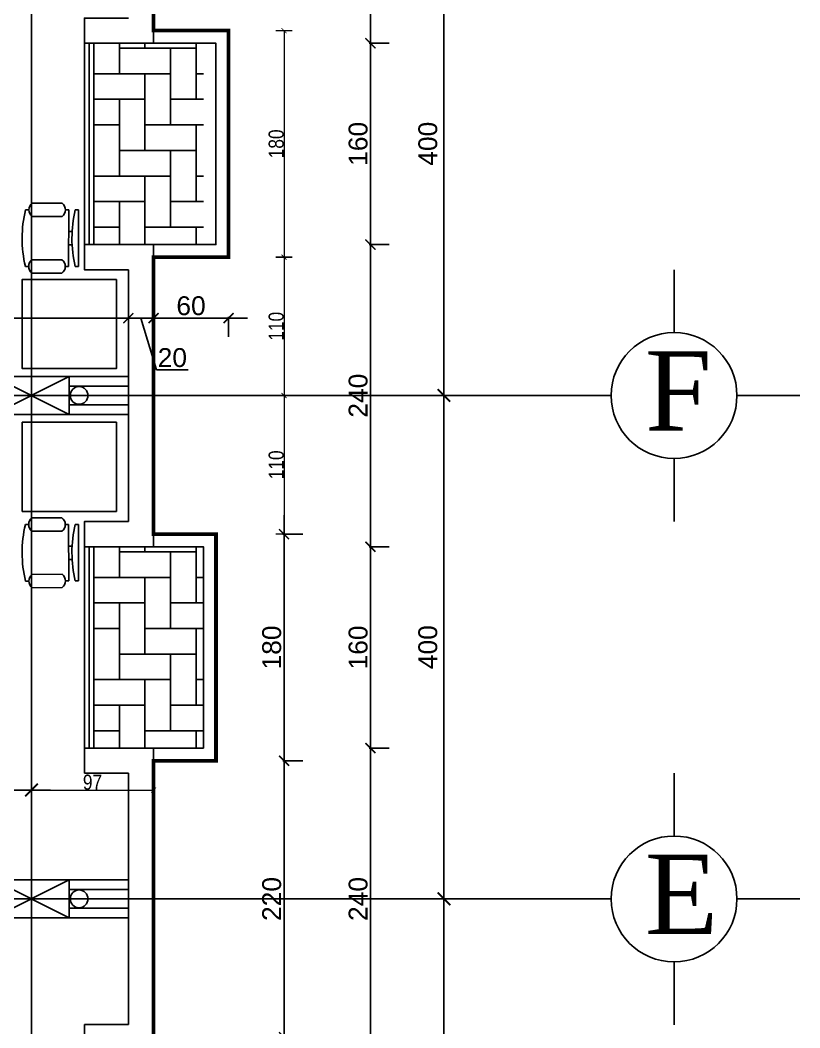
# Model space of a CAD drawing. Extents: x 250879 to 348495, y -51522 to -9360.
# Drawn here: x 285261 to 285880, y -21595 to -20795 of the extents above; entities that cross this region are included whole.
import ezdxf

# ---------------------------------------------------------------- set-up
doc = ezdxf.new("R2010")
doc.units = 0
doc.layers.get('0').update_dxf_attribs({"linetype": 'CONTINUOUS'})
doc.layers.get('DEFPOINTS').update_dxf_attribs({"color": 9, "linetype": 'CONTINUOUS'})
for name, color, linetype in [('AXIS', 1, 'CONTINUOUS'), ('COLUMN', 5, 'CONTINUOUS'), ('FURNITURE', 4, 'CONTINUOUS'), ('TEXT', 3, 'CONTINUOUS'), ('WALL', 7, 'CONTINUOUS'), ('WALL1', 2, 'CONTINUOUS')]:
    doc.layers.add(name, color=color, linetype=linetype)
doc.layers.add('dimention', color=151, linetype='CONTINUOUS', lineweight=13)
doc.styles.get("Standard").update_dxf_attribs({"font": 'sanss___.ttf', "height": 15})
doc.styles.add('style2', font='romantic.ttf', dxfattribs={"height": 50})
doc.styles.add('yon', font='ARIALN.TTF')
doc.dimstyles.new('CM', dxfattribs={"dimscale": 0, "dimtxt": 12, "dimasz": 0.4, "dimexe": 50, "dimexo": 1000, "dimgap": 0.03, "dimtad": 1, "dimdec": 0, "dimzin": 0, "dimdsep": 46, "dimtxsty": 'yon', "dimblk": 'Ar thick3', "dimcen": 3, "dimdle": 8, "dimse1": 1, "dimse2": 1, "dimclrd": 8, "dimclre": 8, "dimclrt": 30, "dimadec": 0, "dimazin": 0, "dimtfac": 1, "dimtdec": 0, "dimtix": 1, "dimtmove": 1, "dimatfit": 3, "dimfxl": 50, "dimtolj": 1, "dimtzin": 0, "dimlwd": 9, "dimarcsym": 0})
doc.dimstyles.get("Standard").update_dxf_attribs({"dimtxt": 15, "dimasz": 10, "dimexe": 10, "dimexo": 30, "dimgap": 5, "dimtad": 1, "dimdec": 0, "dimdsep": 46, "dimtxsty": 'Standard', "dimblk1": 'ARCHTICK', "dimblk2": 'ARCHTICK', "dimsah": 1, "dimcen": 2.5, "dimdle": 15, "dimclrd": 3, "dimclre": 3, "dimclrt": 3, "dimazin": 0, "dimtfac": 1, "dimtdec": 0, "dimtmove": 2, "dimatfit": 2, "dimldrblk": 'ARCHTICK', "dimfxl": 1.0455, "dimfxlon": 1, "dimtolj": 1, "dimtzin": 0, "dimarcsym": 0})
doc.dimstyles.new('STANDARD$0', dxfattribs={"dimscale": 0, "dimtxt": 12, "dimasz": 8, "dimexe": 15, "dimexo": 0.0625, "dimgap": 2, "dimtad": 1, "dimdec": 0, "dimzin": 0, "dimdsep": 46, "dimtxsty": 'Standard', "dimblk1": 'ARCHTICK', "dimblk2": 'ARCHTICK', "dimsah": 1, "dimcen": 0.09, "dimdle": 15, "dimclrd": 3, "dimclre": 3, "dimclrt": 3, "dimazin": 0, "dimtfac": 1, "dimtdec": 0, "dimtofl": 0, "dimtmove": 1, "dimatfit": 3, "dimldrblk": 'ARCHTICK', "dimfxl": 1.0455, "dimfxlon": 1, "dimtolj": 1, "dimtzin": 0, "dimarcsym": 0})

# ---------------------------------------------------------------- blocks, each defined once
blk = doc.blocks.new('_ARCHTICK')
at = {"color": 0, "linetype": 'ByBlock', "const_width": 0.15}
blk.add_lwpolyline([(-0.5, -0.5), (0.5, 0.5)], dxfattribs=at)
blk = doc.blocks.new('*D47')
at = {"layer": 'DEFPOINTS', "color": 0, "linetype": 'ByBlock', "ltscale": 3, "transparency": 16777216}
for p in [(285597.42, -21492.83), (285597.42, -21492.83), (285597.42, -21892.83)]:
    blk.add_point(p, dxfattribs=at)
at = {"layer": 'WALL1', "color": 3, "linetype": 'ByBlock', "lineweight": -2, "ltscale": 3, "transparency": 16777216}
for p, q in [((285597.42, -21907.83), (285597.42, -21477.83)), ((285597.42, -21492.83), (285587.42, -21492.83)), ((285597.42, -21892.83), (285587.42, -21892.83))]:
    blk.add_line(p, q, dxfattribs=at)
at = {"layer": 'WALL1', "color": 3, "linetype": 'ByBlock', "lineweight": -2, "ltscale": 3, "transparency": 16777216, "xscale": 10, "yscale": 10, "zscale": 10}
for p, rotation in [((285597.42, -21492.83), 90), ((285597.42, -21892.83), 270)]:
    blk.add_blockref('_ARCHTICK', p, dxfattribs=dict(at, rotation=rotation))
at = {"layer": 'WALL1', "color": 3, "linetype": 'ByBlock', "ltscale": 3, "transparency": 16777216, "insert": (285584.69, -21692.83), "char_height": 15, "attachment_point": 5, "rotation": 90}
blk.add_mtext('\\A1;400', dxfattribs=at)
blk = doc.blocks.new('*D48')
at = {"layer": 'DEFPOINTS', "color": 0, "linetype": 'ByBlock', "ltscale": 3, "transparency": 16777216}
for p in [(285597.42, -20692.83), (285597.42, -20692.83), (285597.42, -21092.83)]:
    blk.add_point(p, dxfattribs=at)
at = {"layer": 'WALL1', "color": 3, "linetype": 'ByBlock', "lineweight": -2, "ltscale": 3, "transparency": 16777216}
for p, q in [((285597.42, -21107.83), (285597.42, -20677.83)), ((285597.42, -20692.83), (285587.42, -20692.83)), ((285597.42, -21092.83), (285587.42, -21092.83))]:
    blk.add_line(p, q, dxfattribs=at)
at = {"layer": 'WALL1', "color": 3, "linetype": 'ByBlock', "lineweight": -2, "ltscale": 3, "transparency": 16777216, "xscale": 10, "yscale": 10, "zscale": 10}
for p, rotation in [((285597.42, -20692.83), 90), ((285597.42, -21092.83), 270)]:
    blk.add_blockref('_ARCHTICK', p, dxfattribs=dict(at, rotation=rotation))
at = {"layer": 'WALL1', "color": 3, "linetype": 'ByBlock', "ltscale": 3, "transparency": 16777216, "insert": (285584.69, -20892.83), "char_height": 15, "attachment_point": 5, "rotation": 90}
blk.add_mtext('\\A1;400', dxfattribs=at)
blk = doc.blocks.new('*D51')
at = {"layer": 'DEFPOINTS', "color": 0, "linetype": 'ByBlock', "ltscale": 3, "transparency": 16777216}
for p in [(285560.11, -21092.83), (285560.11, -21492.83), (285597.42, -21492.83)]:
    blk.add_point(p, dxfattribs=at)
at = {"layer": 'WALL1', "color": 3, "linetype": 'ByBlock', "lineweight": -2, "ltscale": 3, "transparency": 16777216}
for p, q in [((285597.42, -21077.83), (285597.42, -21507.83)), ((285596.37, -21092.83), (285607.42, -21092.83)), ((285596.37, -21492.83), (285607.42, -21492.83))]:
    blk.add_line(p, q, dxfattribs=at)
at = {"layer": 'WALL1', "color": 3, "linetype": 'ByBlock', "lineweight": -2, "ltscale": 3, "transparency": 16777216, "xscale": 10, "yscale": 10, "zscale": 10}
for p, rotation in [((285597.42, -21092.83), 90), ((285597.42, -21492.83), 270)]:
    blk.add_blockref('_ARCHTICK', p, dxfattribs=dict(at, rotation=rotation))
at = {"layer": 'WALL1', "color": 3, "linetype": 'ByBlock', "ltscale": 3, "transparency": 16777216, "insert": (285584.69, -21292.83), "char_height": 15, "attachment_point": 5, "rotation": 90}
blk.add_mtext('\\A1;400', dxfattribs=at)
blk = doc.blocks.new('*D56')
at = {"layer": 'DEFPOINTS', "color": 0, "linetype": 'ByBlock', "ltscale": 3, "transparency": 16777216}
for p in [(285269.6, -21406.37), (284611.6, -21418.88), (285269.6, -21429.08)]:
    blk.add_point(p, dxfattribs=at)
at = {"layer": 'WALL1', "color": 3, "linetype": 'ByBlock', "lineweight": -2, "ltscale": 3, "transparency": 16777216}
for p, q in [((284611.6, -21406.37), (284611.6, -21396.37)), ((285269.6, -21406.37), (285269.6, -21396.37)), ((284596.6, -21406.37), (285284.6, -21406.37))]:
    blk.add_line(p, q, dxfattribs=at)
at = {"layer": 'WALL1', "color": 3, "linetype": 'ByBlock', "lineweight": -2, "ltscale": 3, "transparency": 16777216, "xscale": 10, "yscale": 10, "zscale": 10, "rotation": 180}
blk.add_blockref('_ARCHTICK', (284611.6, -21406.37), dxfattribs=at)
at = {"layer": 'WALL1', "color": 3, "linetype": 'ByBlock', "lineweight": -2, "ltscale": 3, "transparency": 16777216, "xscale": 10, "yscale": 10, "zscale": 10}
blk.add_blockref('_ARCHTICK', (285269.6, -21406.37), dxfattribs=at)
at = {"layer": 'WALL1', "color": 3, "linetype": 'ByBlock', "ltscale": 3, "transparency": 16777216, "insert": (284971.78, -21386.33), "char_height": 15, "attachment_point": 5}
blk.add_mtext('\\A1;658', dxfattribs=at)
blk = doc.blocks.new('COLUMN')
at = {"layer": 'AXIS'}
for p, q in [((236924.7, -9644.26), (236984.7, -9674.26)), ((236984.7, -9644.26), (236924.7, -9674.26))]:
    blk.add_line(p, q, dxfattribs=at)
at = {"layer": 'COLUMN'}
blk.add_lwpolyline([(236924.7, -9644.26), (236984.7, -9644.26), (236984.7, -9674.26), (236924.7, -9674.26)], close=True, dxfattribs=at)
blk = doc.blocks.new('*D787')
at = {"layer": 'DEFPOINTS', "color": 0, "linetype": 'Continuous', "transparency": 16777216}
for p in [(285366.6, -21373.08), (285539.01, -21373.08), (285366.6, -21612.75)]:
    blk.add_point(p, dxfattribs=at)
at = {"layer": 'WALL', "color": 3, "linetype": 'Continuous', "lineweight": -2, "transparency": 16777216}
for p, q in [((285539.01, -21627.75), (285539.01, -21358.08)), ((285537.97, -21373.08), (285554.01, -21373.08)), ((285537.97, -21612.75), (285554.01, -21612.75))]:
    blk.add_line(p, q, dxfattribs=at)
at = {"layer": 'WALL', "color": 3, "linetype": 'Continuous', "lineweight": -2, "transparency": 16777216, "xscale": 8, "yscale": 8, "zscale": 8}
for p, rotation in [((285539.01, -21373.08), 90), ((285539.01, -21612.75), 270)]:
    blk.add_blockref('_ARCHTICK', p, dxfattribs=dict(at, rotation=rotation))
at = {"layer": 'WALL', "color": 3, "linetype": 'Continuous', "transparency": 16777216, "insert": (285529.29, -21492.92), "char_height": 15, "attachment_point": 5, "rotation": 90}
blk.add_mtext('\\A1;240', dxfattribs=at)
blk = doc.blocks.new('*D788')
at = {"layer": 'DEFPOINTS', "color": 0, "linetype": 'Continuous', "transparency": 16777216}
for p in [(285366.6, -21213.08), (285539.01, -21213.08), (285366.6, -21373.08)]:
    blk.add_point(p, dxfattribs=at)
at = {"layer": 'WALL', "color": 3, "linetype": 'Continuous', "lineweight": -2, "transparency": 16777216}
for p, q in [((285539.01, -21388.08), (285539.01, -21198.08)), ((285537.97, -21213.08), (285554.01, -21213.08)), ((285537.97, -21373.08), (285554.01, -21373.08))]:
    blk.add_line(p, q, dxfattribs=at)
at = {"layer": 'WALL', "color": 3, "linetype": 'Continuous', "lineweight": -2, "transparency": 16777216, "xscale": 8, "yscale": 8, "zscale": 8}
for p, rotation in [((285539.01, -21213.08), 90), ((285539.01, -21373.08), 270)]:
    blk.add_blockref('_ARCHTICK', p, dxfattribs=dict(at, rotation=rotation))
at = {"layer": 'WALL', "color": 3, "linetype": 'Continuous', "transparency": 16777216, "insert": (285529.28, -21293.08), "char_height": 15, "attachment_point": 5, "rotation": 90}
blk.add_mtext('\\A1;160', dxfattribs=at)
blk = doc.blocks.new('*D789')
at = {"layer": 'DEFPOINTS', "color": 0, "linetype": 'Continuous', "transparency": 16777216}
for p in [(285366.6, -20972.92), (285539.01, -20972.92), (285366.6, -21213.08)]:
    blk.add_point(p, dxfattribs=at)
at = {"layer": 'WALL', "color": 3, "linetype": 'Continuous', "lineweight": -2, "transparency": 16777216}
for p, q in [((285539.01, -21228.08), (285539.01, -20957.92)), ((285537.97, -20972.92), (285554.01, -20972.92)), ((285537.97, -21213.08), (285554.01, -21213.08))]:
    blk.add_line(p, q, dxfattribs=at)
at = {"layer": 'WALL', "color": 3, "linetype": 'Continuous', "lineweight": -2, "transparency": 16777216, "xscale": 8, "yscale": 8, "zscale": 8}
for p, rotation in [((285539.01, -20972.92), 90), ((285539.01, -21213.08), 270)]:
    blk.add_blockref('_ARCHTICK', p, dxfattribs=dict(at, rotation=rotation))
at = {"layer": 'WALL', "color": 3, "linetype": 'Continuous', "transparency": 16777216, "insert": (285529.29, -21093), "char_height": 15, "attachment_point": 5, "rotation": 90}
blk.add_mtext('\\A1;240', dxfattribs=at)
blk = doc.blocks.new('*D790')
at = {"layer": 'DEFPOINTS', "color": 0, "linetype": 'Continuous', "transparency": 16777216}
for p in [(285366.6, -20812.92), (285539.01, -20812.92), (285366.6, -20972.92)]:
    blk.add_point(p, dxfattribs=at)
at = {"layer": 'WALL', "color": 3, "linetype": 'Continuous', "lineweight": -2, "transparency": 16777216}
for p, q in [((285539.01, -20987.92), (285539.01, -20797.92)), ((285537.97, -20812.92), (285554.01, -20812.92)), ((285537.97, -20972.92), (285554.01, -20972.92))]:
    blk.add_line(p, q, dxfattribs=at)
at = {"layer": 'WALL', "color": 3, "linetype": 'Continuous', "lineweight": -2, "transparency": 16777216, "xscale": 8, "yscale": 8, "zscale": 8}
for p, rotation in [((285539.01, -20812.92), 90), ((285539.01, -20972.92), 270)]:
    blk.add_blockref('_ARCHTICK', p, dxfattribs=dict(at, rotation=rotation))
at = {"layer": 'WALL', "color": 3, "linetype": 'Continuous', "transparency": 16777216, "insert": (285529.28, -20892.92), "char_height": 15, "attachment_point": 5, "rotation": 90}
blk.add_mtext('\\A1;160', dxfattribs=at)
blk = doc.blocks.new('*D791')
at = {"layer": 'DEFPOINTS', "color": 0, "linetype": 'Continuous', "transparency": 16777216}
for p in [(285454.32, -20707.83), (285539.01, -20707.83), (285366.6, -20812.92)]:
    blk.add_point(p, dxfattribs=at)
at = {"layer": 'WALL', "color": 3, "linetype": 'Continuous', "lineweight": -2, "transparency": 16777216}
for p, q in [((285539.01, -20827.92), (285539.01, -20692.83)), ((285537.97, -20707.83), (285554.01, -20707.83)), ((285537.97, -20812.92), (285554.01, -20812.92))]:
    blk.add_line(p, q, dxfattribs=at)
at = {"layer": 'WALL', "color": 3, "linetype": 'Continuous', "lineweight": -2, "transparency": 16777216, "xscale": 8, "yscale": 8, "zscale": 8}
for p, rotation in [((285539.01, -20707.83), 90), ((285539.01, -20812.92), 270)]:
    blk.add_blockref('_ARCHTICK', p, dxfattribs=dict(at, rotation=rotation))
at = {"layer": 'WALL', "color": 3, "linetype": 'Continuous', "transparency": 16777216, "insert": (285529.29, -20760.37), "char_height": 15, "attachment_point": 5, "rotation": 90}
blk.add_mtext('\\A1;105', dxfattribs=at)
blk = doc.blocks.new('*D811')
at = {"layer": 'DEFPOINTS', "color": 0, "linetype": 'Continuous', "transparency": 16777216}
for p in [(284849.12, -21008.71), (285346.6, -21021.05), (285346.6, -21031.38)]:
    blk.add_point(p, dxfattribs=at)
at = {"layer": 'WALL', "color": 3, "linetype": 'Continuous', "lineweight": -2, "transparency": 16777216}
for p, q in [((284834.12, -21031.38), (285361.6, -21031.38)), ((284849.12, -21030.33), (284849.12, -21046.38)), ((285346.6, -21030.33), (285346.6, -21046.38))]:
    blk.add_line(p, q, dxfattribs=at)
at = {"layer": 'WALL', "color": 3, "linetype": 'Continuous', "lineweight": -2, "transparency": 16777216, "xscale": 8, "yscale": 8, "zscale": 8, "rotation": 180}
blk.add_blockref('_ARCHTICK', (284849.12, -21031.38), dxfattribs=at)
at = {"layer": 'WALL', "color": 3, "linetype": 'Continuous', "lineweight": -2, "transparency": 16777216, "xscale": 8, "yscale": 8, "zscale": 8}
blk.add_blockref('_ARCHTICK', (285346.6, -21031.38), dxfattribs=at)
at = {"layer": 'WALL', "color": 3, "linetype": 'Continuous', "transparency": 16777216, "insert": (285097.86, -21021.65), "char_height": 15, "attachment_point": 5}
blk.add_mtext('\\A1;497', dxfattribs=at)
blk = doc.blocks.new('*D812')
at = {"layer": 'DEFPOINTS', "color": 0, "linetype": 'Continuous', "transparency": 16777216}
for p in [(285346.6, -21021.05), (285366.6, -21021.05), (285366.6, -21031.38)]:
    blk.add_point(p, dxfattribs=at)
at = {"layer": 'WALL', "color": 3, "linetype": 'Continuous', "lineweight": -2, "transparency": 16777216}
for p, q in [((285331.6, -21031.38), (285381.6, -21031.38)), ((285346.6, -21030.33), (285346.6, -21046.38)), ((285356.6, -21031.38), (285368.95, -21072.56)), ((285366.6, -21030.33), (285366.6, -21046.38)), ((285368.95, -21072.56), (285394.15, -21072.56))]:
    blk.add_line(p, q, dxfattribs=at)
at = {"layer": 'WALL', "color": 3, "linetype": 'Continuous', "lineweight": -2, "transparency": 16777216, "xscale": 8, "yscale": 8, "zscale": 8, "rotation": 180}
blk.add_blockref('_ARCHTICK', (285346.6, -21031.38), dxfattribs=at)
at = {"layer": 'WALL', "color": 3, "linetype": 'Continuous', "lineweight": -2, "transparency": 16777216, "xscale": 8, "yscale": 8, "zscale": 8}
blk.add_blockref('_ARCHTICK', (285366.6, -21031.38), dxfattribs=at)
at = {"layer": 'WALL', "color": 3, "linetype": 'Continuous', "transparency": 16777216, "insert": (285381.55, -21062.83), "char_height": 15, "attachment_point": 5}
blk.add_mtext('\\A1;20', dxfattribs=at)
blk = doc.blocks.new('*D813')
at = {"layer": 'DEFPOINTS', "color": 0, "linetype": 'Continuous', "transparency": 16777216}
for p in [(285426.23, -20982.92), (285366.6, -21021.05), (285426.23, -21031.38)]:
    blk.add_point(p, dxfattribs=at)
at = {"layer": 'WALL', "color": 3, "linetype": 'Continuous', "lineweight": -2, "transparency": 16777216}
for p, q in [((285351.6, -21031.38), (285441.23, -21031.38)), ((285366.6, -21030.33), (285366.6, -21046.38)), ((285426.23, -21030.33), (285426.23, -21046.38))]:
    blk.add_line(p, q, dxfattribs=at)
at = {"layer": 'WALL', "color": 3, "linetype": 'Continuous', "lineweight": -2, "transparency": 16777216, "xscale": 8, "yscale": 8, "zscale": 8, "rotation": 180}
blk.add_blockref('_ARCHTICK', (285366.6, -21031.38), dxfattribs=at)
at = {"layer": 'WALL', "color": 3, "linetype": 'Continuous', "lineweight": -2, "transparency": 16777216, "xscale": 8, "yscale": 8, "zscale": 8}
blk.add_blockref('_ARCHTICK', (285426.23, -21031.38), dxfattribs=at)
at = {"layer": 'WALL', "color": 3, "linetype": 'Continuous', "transparency": 16777216, "insert": (285396.42, -21021.64), "char_height": 15, "attachment_point": 5}
blk.add_mtext('\\A1;60', dxfattribs=at)
blk = doc.blocks.new('Ar thick3')
at = {"layer": 'dimention'}
blk.add_line((0, 16.2), (0, -16.2), dxfattribs=at)
at = {"layer": 'dimention', "const_width": 1.5}
blk.add_lwpolyline([(-5, -5.1), (5, 4.9)], dxfattribs=at)
blk = doc.blocks.new('*D1128')
at = {"layer": 'DEFPOINTS', "color": 0, "linetype": 'Continuous', "transparency": 16777216}
for p in [(285426.23, -20802.92), (285426.23, -20982.92), (285470.31, -20982.92)]:
    blk.add_point(p, dxfattribs=at)
at = {"layer": 'WALL', "color": 8, "linetype": 'Continuous', "lineweight": 9, "transparency": 16777216}
blk.add_line((285470.31, -20803.32), (285470.31, -20982.52), dxfattribs=at)
at = {"layer": 'WALL', "color": 8, "linetype": 'Continuous', "lineweight": 9, "transparency": 16777216, "xscale": 0.4, "yscale": 0.4, "zscale": 0.4}
for p, rotation in [((285470.31, -20802.92), 90), ((285470.31, -20982.92), 270)]:
    blk.add_blockref('Ar thick3', p, dxfattribs=dict(at, rotation=rotation))
at = {"layer": 'WALL', "color": 30, "linetype": 'Continuous', "transparency": 16777216, "insert": (285464.15, -20892.92), "char_height": 12, "attachment_point": 5, "rotation": 90, "style": 'yon'}
blk.add_mtext('\\A1;180', dxfattribs=at)
blk = doc.blocks.new('*D1129')
at = {"layer": 'DEFPOINTS', "color": 0, "linetype": 'Continuous', "transparency": 16777216}
for p in [(285426.23, -20982.92), (285470.31, -21092.83), (285470.31, -21092.83)]:
    blk.add_point(p, dxfattribs=at)
at = {"layer": 'WALL', "color": 8, "linetype": 'Continuous', "lineweight": 9, "transparency": 16777216}
blk.add_line((285470.31, -20983.32), (285470.31, -21092.43), dxfattribs=at)
at = {"layer": 'WALL', "color": 8, "linetype": 'Continuous', "lineweight": 9, "transparency": 16777216, "xscale": 0.4, "yscale": 0.4, "zscale": 0.4}
for p, rotation in [((285470.31, -20982.92), 90), ((285470.31, -21092.83), 270)]:
    blk.add_blockref('Ar thick3', p, dxfattribs=dict(at, rotation=rotation))
at = {"layer": 'WALL', "color": 30, "linetype": 'Continuous', "transparency": 16777216, "insert": (285464.15, -21037.87), "char_height": 12, "attachment_point": 5, "rotation": 90, "style": 'yon'}
blk.add_mtext('\\A1;110', dxfattribs=at)
blk = doc.blocks.new('*D1130')
at = {"layer": 'DEFPOINTS', "color": 0, "linetype": 'Continuous', "transparency": 16777216}
for p in [(285470.31, -21092.83), (285416.23, -21203.08), (285470.31, -21203.08)]:
    blk.add_point(p, dxfattribs=at)
at = {"layer": 'WALL', "color": 8, "linetype": 'Continuous', "lineweight": 9, "transparency": 16777216}
blk.add_line((285470.31, -21093.23), (285470.31, -21202.68), dxfattribs=at)
at = {"layer": 'WALL', "color": 8, "linetype": 'Continuous', "lineweight": 9, "transparency": 16777216, "xscale": 0.4, "yscale": 0.4, "zscale": 0.4}
for p, rotation in [((285470.31, -21092.83), 90), ((285470.31, -21203.08), 270)]:
    blk.add_blockref('Ar thick3', p, dxfattribs=dict(at, rotation=rotation))
at = {"layer": 'WALL', "color": 30, "linetype": 'Continuous', "transparency": 16777216, "insert": (285464.15, -21147.96), "char_height": 12, "attachment_point": 5, "rotation": 90, "style": 'yon'}
blk.add_mtext('\\A1;110', dxfattribs=at)
blk = doc.blocks.new('*D1131')
at = {"layer": 'DEFPOINTS', "color": 0, "linetype": 'Continuous', "transparency": 16777216}
for p in [(285416.23, -21203.08), (285416.23, -21383.08), (285470.31, -21383.08)]:
    blk.add_point(p, dxfattribs=at)
at = {"layer": 'WALL', "color": 3, "linetype": 'Continuous', "lineweight": -2, "transparency": 16777216}
for p, q in [((285470.31, -21188.08), (285470.31, -21398.08)), ((285469.26, -21203.08), (285485.31, -21203.08)), ((285469.26, -21383.08), (285485.31, -21383.08))]:
    blk.add_line(p, q, dxfattribs=at)
at = {"layer": 'WALL', "color": 3, "linetype": 'Continuous', "lineweight": -2, "transparency": 16777216, "xscale": 8, "yscale": 8, "zscale": 8}
for p, rotation in [((285470.31, -21203.08), 90), ((285470.31, -21383.08), 270)]:
    blk.add_blockref('_ARCHTICK', p, dxfattribs=dict(at, rotation=rotation))
at = {"layer": 'WALL', "color": 3, "linetype": 'Continuous', "transparency": 16777216, "insert": (285460.58, -21293.08), "char_height": 15, "attachment_point": 5, "rotation": 90}
blk.add_mtext('\\A1;180', dxfattribs=at)
blk = doc.blocks.new('*D1132')
at = {"layer": 'DEFPOINTS', "color": 0, "linetype": 'Continuous', "transparency": 16777216}
for p in [(285416.23, -21383.08), (285406.23, -21602.75), (285470.31, -21602.75)]:
    blk.add_point(p, dxfattribs=at)
at = {"layer": 'WALL', "color": 3, "linetype": 'Continuous', "lineweight": -2, "transparency": 16777216}
for p, q in [((285470.31, -21368.08), (285470.31, -21617.75)), ((285469.26, -21383.08), (285485.31, -21383.08)), ((285469.26, -21602.75), (285485.31, -21602.75))]:
    blk.add_line(p, q, dxfattribs=at)
at = {"layer": 'WALL', "color": 3, "linetype": 'Continuous', "lineweight": -2, "transparency": 16777216, "xscale": 8, "yscale": 8, "zscale": 8}
for p, rotation in [((285470.31, -21383.08), 90), ((285470.31, -21602.75), 270)]:
    blk.add_blockref('_ARCHTICK', p, dxfattribs=dict(at, rotation=rotation))
at = {"layer": 'WALL', "color": 3, "linetype": 'Continuous', "transparency": 16777216, "insert": (285460.58, -21492.92), "char_height": 15, "attachment_point": 5, "rotation": 90}
blk.add_mtext('\\A1;220', dxfattribs=at)
blk = doc.blocks.new('*D1133')
at = {"layer": 'DEFPOINTS', "color": 0, "linetype": 'Continuous', "transparency": 16777216}
for p in [(285406.23, -21602.75), (285406.23, -21782.75), (285470.31, -21782.75)]:
    blk.add_point(p, dxfattribs=at)
at = {"layer": 'WALL', "color": 3, "linetype": 'Continuous', "lineweight": -2, "transparency": 16777216}
for p, q in [((285470.31, -21587.75), (285470.31, -21797.75)), ((285469.26, -21602.75), (285485.31, -21602.75)), ((285469.26, -21782.75), (285485.31, -21782.75))]:
    blk.add_line(p, q, dxfattribs=at)
at = {"layer": 'WALL', "color": 3, "linetype": 'Continuous', "lineweight": -2, "transparency": 16777216, "xscale": 8, "yscale": 8, "zscale": 8}
for p, rotation in [((285470.31, -21602.75), 90), ((285470.31, -21782.75), 270)]:
    blk.add_blockref('_ARCHTICK', p, dxfattribs=dict(at, rotation=rotation))
at = {"layer": 'WALL', "color": 3, "linetype": 'Continuous', "transparency": 16777216, "insert": (285460.58, -21692.75), "char_height": 15, "attachment_point": 5, "rotation": 90}
blk.add_mtext('\\A1;180', dxfattribs=at)
blk = doc.blocks.new('Chair - Desk')
at = {"linetype": 'Continuous'}
for p, q in [((-8.5, 0), (-8.5, -1)), ((-8.5, 0), (8.5, 0)), ((8.5, 0), (8.5, -1)), ((-8.5, -3), (-8.5, -4)), ((-8.5, -3), (8.5, -3)), ((-2, -3), (-2, -1.9355)), ((2, -1.9576), (2, -3)), ((8.5, -3), (8.5, -4)), ((-10.5, -5), (-10.5, -14)), ((-6.5, -14), (-6.5, -5)), ((6.5, -5), (6.5, -14)), ((10.5, -14), (10.5, -5)), ((-8.5, -15), (-8.5, -16)), ((8.5, -15), (8.5, -16))]:
    blk.add_line(p, q, dxfattribs=at)
for centre, radius, start, end in [((0, 34.625), 36.625, 256.5803, 283.4197), ((-8.5, -6.5), 2.5, 36.8699, 143.1301), ((8.5, -6.5), 2.5, 36.8699, 143.1301), ((-8.5, -12.5), 2.5, 216.8699, 323.1301), ((8.5, -12.5), 2.5, 216.8699, 323.1301), ((0, 19.625), 36.625, 256.5803, 283.4197)]:
    blk.add_arc(centre, radius, start, end, dxfattribs=at)
blk = doc.blocks.new('*D1591')
at = {"layer": 'DEFPOINTS', "color": 0, "linetype": 'Continuous', "transparency": 16777216}
for p in [(285269.6, -21406.37), (285366.6, -21406.37), (285366.6, -21406.37)]:
    blk.add_point(p, dxfattribs=at)
at = {"layer": 'WALL', "color": 8, "linetype": 'Continuous', "lineweight": 9, "transparency": 16777216}
blk.add_line((285270, -21406.37), (285366.2, -21406.37), dxfattribs=at)
at = {"layer": 'WALL', "color": 8, "linetype": 'Continuous', "lineweight": 9, "transparency": 16777216, "xscale": 0.4, "yscale": 0.4, "zscale": 0.4, "rotation": 180}
blk.add_blockref('Ar thick3', (285269.6, -21406.37), dxfattribs=at)
at = {"layer": 'WALL', "color": 8, "linetype": 'Continuous', "lineweight": 9, "transparency": 16777216, "xscale": 0.4, "yscale": 0.4, "zscale": 0.4}
blk.add_blockref('Ar thick3', (285366.6, -21406.37), dxfattribs=at)
at = {"layer": 'WALL', "color": 30, "linetype": 'Continuous', "transparency": 16777216, "insert": (285318.1, -21400.21), "char_height": 12, "attachment_point": 5, "style": 'yon'}
blk.add_mtext('\\A1;97', dxfattribs=at)

msp = doc.modelspace()

# ---------------------------------------------------------------- hatches: boundary and pattern name
at = {"layer": 'AXIS'}
h = msp.add_hatch(dxfattribs=at)
h.set_pattern_fill('AR-HBONE', color=256, scale=0.2, angle=45, style=0)
h.set_pattern_definition([(270, (46741.957, -31952.254), (-20.32, -20.32), [60.96, -20.32]), (180, (46741.957, -31972.574), (-20.32, -20.32), [60.96, -20.32])])
h.paths.add_polyline_path([(285406.23185, -20972.91526), (285406.23185, -20812.91526), (285319.25843, -20812.91526), (285319.25843, -20972.91526)])
h = msp.add_hatch(dxfattribs=at)
h.set_pattern_fill('AR-HBONE', color=256, scale=0.2, angle=45, style=0)
h.set_pattern_definition([(270, (46741.957, -32352.419), (-20.32, -20.32), [60.96, -20.32]), (180, (46741.957, -32372.739), (-20.32, -20.32), [60.96, -20.32])])
h.paths.add_polyline_path([(285406.23185, -21373.07984), (285406.23185, -21213.07984), (285319.25843, -21213.07984), (285319.25843, -21373.07984)])

# ---------------------------------------------------------------- linework, layer by layer
for p, q in [((285269.60055, -19817.07692), (285269.60055, -23524.12587)), ((285780.34534, -21042.89), (285780.34534, -20992.89)), ((283403.48819, -21092.83296), (285730.34537, -21092.83296)), ((285830.34534, -21092.89), (285880.34534, -21092.89)), ((285780.34534, -21142.89), (285780.34534, -21192.89)), ((285780.34534, -21442.89), (285780.34534, -21392.89)), ((283389.25619, -21492.83296), (285730.34537, -21492.83296)), ((285830.34534, -21492.89), (285880.34534, -21492.89)), ((285780.34534, -21542.89), (285780.34534, -21592.89))]:
    msp.add_line(p, q, dxfattribs=at)
for centre in [(285780.34534, -21092.89), (285780.34534, -21492.89)]:
    msp.add_circle(centre, 50, dxfattribs=at)
at = {"layer": 'FURNITURE', "ltscale": 3}
for points in [[(285366.60055, -20802.91526), (285426.23185, -20802.91526), (285426.23185, -20982.91526), (285366.60055, -20982.91526)], [(285366.60055, -20812.91526), (285416.23185, -20812.91526), (285416.23185, -20972.91526), (285366.60055, -20972.91526), (285366.60055, -20972.91526)], [(285366.60055, -21203.07984), (285416.23185, -21203.07984), (285416.23185, -21383.07984), (285366.60055, -21383.07984)], [(285352.92949, -21213.07984), (285406.23185, -21213.07984), (285406.23185, -21373.07984), (285352.92949, -21373.07984), (285352.92949, -21373.07984)]]:
    msp.add_lwpolyline(points, dxfattribs=at)
for points in [[(285319.25843, -20972.91526), (285311.60055, -20972.91526), (285311.60055, -20812.91526), (285319.25843, -20812.91526)], [(285319.25843, -21373.07984), (285311.60055, -21373.07984), (285311.60055, -21213.07984), (285319.25843, -21213.07984)]]:
    msp.add_lwpolyline(points, close=True, dxfattribs=at)
at = {"layer": 'FURNITURE'}
for points in [[(285337.14279, -21000.6557), (285262.20136, -21000.6557), (285262.20136, -21071.53097), (285337.14279, -21071.53097)], [(285337.14279, -21185.01022), (285262.20136, -21185.01022), (285262.20136, -21114.13496), (285337.14279, -21114.13496)]]:
    msp.add_lwpolyline(points, close=True, dxfattribs=at)
at = {"layer": 'WALL', "ltscale": 3}
for p, q in [((285346.60055, -21077.83296), (285299.60055, -21077.83296)), ((285346.60055, -21077.83296), (285299.60055, -21077.83296)), ((285346.60055, -21085.33296), (285299.60055, -21085.33296)), ((285346.60055, -21085.33296), (285299.60055, -21085.33296)), ((285346.60055, -21100.33296), (285299.60055, -21100.33296)), ((285346.60055, -21100.33296), (285299.60055, -21100.33296)), ((285346.60055, -21107.83296), (285299.60055, -21107.83296)), ((285346.60055, -21107.83296), (285299.60055, -21107.83296)), ((285346.60055, -21477.83296), (285299.60055, -21477.83296)), ((285346.60055, -21477.83296), (285299.60055, -21477.83296)), ((285346.60055, -21485.33296), (285299.60055, -21485.33296)), ((285346.60055, -21485.33296), (285299.60055, -21485.33296)), ((285346.60055, -21500.33296), (285299.60055, -21500.33296)), ((285346.60055, -21500.33296), (285299.60055, -21500.33296)), ((285346.60055, -21507.83296), (285299.60055, -21507.83296)), ((285346.60055, -21507.83296), (285299.60055, -21507.83296))]:
    msp.add_line(p, q, dxfattribs=at)
at = {"layer": 'WALL', "linetype": 'Continuous'}
for p, q in [((285311.60055, -21373.07984), (285311.60055, -21393.07984)), ((285311.60055, -21612.75067), (285311.60055, -21592.75067))]:
    msp.add_line(p, q, dxfattribs=at)
at = {"layer": 'WALL', "linetype": 'Continuous', "ltscale": 3}
for points in [[(285366.60055, -20705.49755), (285366.60055, -20812.91526)], [(285366.60055, -20705.49755), (285366.60055, -20812.91526)], [(285366.60055, -20812.91526), (285346.60055, -20812.91526), (285311.60055, -20812.91526), (285311.60055, -20792.91526), (285346.60055, -20792.91526)], [(285366.60055, -20812.91526), (285346.60055, -20812.91526), (285311.60055, -20812.91526), (285311.60055, -20792.91526), (285346.60055, -20792.91526)], [(285366.60055, -20972.91526), (285346.60055, -20972.91526), (285311.60055, -20972.91526), (285311.60055, -20992.91526), (285346.60055, -20992.91526)], [(285366.60055, -20972.91526), (285346.60055, -20972.91526), (285311.60055, -20972.91526), (285311.60055, -20992.91526), (285346.60055, -20992.91526)], [(285366.60055, -20972.91526), (285366.60055, -21092.99755)], [(285366.60055, -20972.91526), (285366.60055, -21092.99755)], [(285346.60055, -20992.91526), (285346.60055, -21092.99755)], [(285346.60055, -20992.91526), (285346.60055, -21092.99755)], [(285346.60055, -21193.07984), (285346.60055, -21092.99755)], [(285366.60055, -21213.07984), (285366.60055, -21092.99755)], [(285366.60055, -21213.07984), (285346.60055, -21213.07984), (285311.60055, -21213.07984), (285311.60055, -21193.07984), (285346.60055, -21193.07984)], [(285366.60055, -21373.07984), (285346.60055, -21373.07984), (285311.60055, -21373.07984)], [(285366.60055, -21492.83296), (285366.60055, -21373.07984)], [(285311.60055, -21393.07984), (285346.60055, -21393.07984)], [(285346.60055, -21505.49755), (285346.60055, -21393.07984)], [(285346.60055, -21480.33296), (285346.60055, -21592.75067)], [(285366.60055, -21492.83296), (285366.60055, -21612.75067)], [(285311.60055, -21592.75067), (285346.60055, -21592.75067)]]:
    msp.add_lwpolyline(points, dxfattribs=at)
at = {"layer": 'WALL', "color": 4, "linetype": 'Continuous', "const_width": 3}
msp.add_lwpolyline([(285366.60055, -20707.83296), (285366.60055, -20802.91526), (285426.23185, -20802.91526), (285426.23185, -20982.91526), (285366.60055, -20982.91526), (285366.60055, -21203.07984), (285416.23185, -21203.07984), (285416.23185, -21383.07984), (285366.60055, -21383.07984), (285366.60055, -21602.75067), (285406.23185, -21602.75067), (285406.23185, -21782.75067), (285366.60055, -21782.75067), (285366.60055, -22002.75067), (285416.23185, -22002.75067), (285416.23185, -22182.75067), (285366.60055, -22182.75067), (285366.60055, -22402.91526)], dxfattribs=at)
at = {"layer": 'WALL', "linetype": 'Continuous'}
for centre in [(285307.40146, -21092.83296), (285307.40146, -21492.83296)]:
    msp.add_circle(centre, 7.04704, dxfattribs=at)
at = {"layer": 'WALL1'}
for p, q in [((285315.42949, -20812.91526), (285315.42949, -20972.91526)), ((285315.42949, -21213.07984), (285315.42949, -21373.07984))]:
    msp.add_line(p, q, dxfattribs=at)

# ---------------------------------------------------------------- block references
at = {"layer": 'FURNITURE'}
for p, xscale, yscale, zscale, rotation in [((285307.03312, -20967.89461), 2.640000000012964, 2.640000000012964, 2.640000000012964, 269.8799272242956), ((285307.03312, -21217.77132), -2.640000000012964, 2.64000000001397, 2.64, 270.1200727757044)]:
    msp.add_blockref('Chair - Desk', p, dxfattribs=dict(at, xscale=xscale, yscale=yscale, zscale=zscale, rotation=rotation))
at = {"layer": 'WALL', "linetype": 'Continuous'}
for p in [(48314.90107, -11433.57644), (48314.90107, -11833.57644)]:
    msp.add_blockref('COLUMN', p, dxfattribs=at)

# ---------------------------------------------------------------- texts
at = {"layer": 'TEXT', "char_height": 63, "width": 240.4607, "attachment_point": 1, "style": 'style2'}
for s, insert in [('F', (285757.25711, -21057.71826)), ('E', (285757.25711, -21457.71826))]:
    msp.add_mtext(s, dxfattribs=dict(at, insert=insert))

# ---------------------------------------------------------------- dimensions: what is measured, and where the dimension line sits
at = {"layer": 'WALL', "linetype": 'Continuous'}
for base, p1, p2, dimstyle, picture, middle in [((285539.01391, -20707.83296), (285366.60055, -20812.91526), (285454.3196, -20707.83296), 'STANDARD$0', '*D791', (285529.28757, -20760.37411)), ((285539.01391, -20812.91526), (285366.60055, -20972.91526), (285366.60055, -20812.91526), 'STANDARD$0', '*D790', (285529.27728, -20892.91526)), ((285470.30621, -20982.91526), (285426.23185, -20802.91526), (285426.23185, -20982.91526), 'CM', '*D1128', (285464.14933, -20892.91526)), ((285539.01391, -20972.91526), (285366.60055, -21213.07984), (285366.60055, -20972.91526), 'STANDARD$0', '*D789', (285529.28757, -21092.99755)), ((285470.30621, -21092.83296), (285426.23185, -20982.91526), (285470.30621, -21092.83296), 'CM', '*D1129', (285464.14933, -21037.87411)), ((285470.30621, -21203.07984), (285470.30621, -21092.83296), (285416.23185, -21203.07984), 'CM', '*D1130', (285464.14933, -21147.9564)), ((285470.30621, -21383.07984), (285416.23185, -21203.07984), (285416.23185, -21383.07984), 'STANDARD$0', '*D1131', (285460.57987, -21293.07984)), ((285539.01391, -21213.07984), (285366.60055, -21373.07984), (285366.60055, -21213.07984), 'STANDARD$0', '*D788', (285529.27728, -21293.07984)), ((285539.01391, -21373.07984), (285366.60055, -21612.75067), (285366.60055, -21373.07984), 'STANDARD$0', '*D787', (285529.28757, -21492.91526)), ((285470.30621, -21602.75067), (285416.23185, -21383.07984), (285406.23185, -21602.75067), 'STANDARD$0', '*D1132', (285460.57987, -21492.91526)), ((285470.30621, -21782.75067), (285406.23185, -21602.75067), (285406.23185, -21782.75067), 'STANDARD$0', '*D1133', (285460.57987, -21692.75067))]:
    dim = msp.add_linear_dim(base=base, p1=p1, p2=p2, angle=90, dimstyle=dimstyle, override={"dimscale": 1}, dxfattribs=at)
    dim.commit()
    dim.dimension.update_dxf_attribs({"geometry": picture, "text_midpoint": middle})
for base, p1, p2, dimstyle, picture, middle in [((285426.23185, -21031.37977), (285366.60055, -21021.05215), (285426.23185, -20982.91526), 'STANDARD$0', '*D813', (285396.4162, -21021.64314)), ((285346.60055, -21031.37977), (284849.12367, -21008.70532), (285346.60055, -21021.05215), 'STANDARD$0', '*D811', (285097.86211, -21021.65343)), ((285366.60055, -21031.37977), (285346.60055, -21021.05215), (285366.60055, -21021.05215), 'STANDARD$0', '*D812', (285370.95425, -21062.83244)), ((285366.60055, -21406.36764), (285269.60055, -21406.36764), (285366.60055, -21406.36764), 'CM', '*D1591', (285318.10055, -21400.21076))]:
    dim = msp.add_linear_dim(base=base, p1=p1, p2=p2, dimstyle=dimstyle, override={"dimscale": 1}, dxfattribs=at)
    dim.commit()
    dim.dimension.update_dxf_attribs({"geometry": picture, "text_midpoint": middle})
at = {"layer": 'WALL1', "linetype": 'ByBlock', "ltscale": 3}
for base, p1, p2, picture, middle in [((285597.41566, -20692.83296), (285597.41566, -21092.83296), (285597.41566, -20692.83296), '*D48', (285584.68933, -20892.83296)), ((285597.41566, -21492.83296), (285597.41566, -21892.83296), (285597.41566, -21492.83296), '*D47', (285584.68933, -21692.83296))]:
    dim = msp.add_linear_dim(base=base, p1=p1, p2=p2, angle=90, dimstyle='Standard', override={"dimtmove": 1}, dxfattribs=at)
    dim.commit()
    dim.dimension.update_dxf_attribs({"geometry": picture, "text_midpoint": middle})
dim = msp.add_linear_dim(base=(285597.41566, -21492.83296), p1=(285560.11202, -21092.83296), p2=(285560.11202, -21492.83296), angle=90, dimstyle='Standard', dxfattribs=at)
dim.commit()
dim.dimension.update_dxf_attribs({"geometry": '*D51', "text_midpoint": (285584.68933, -21292.83296)})
dim = msp.add_linear_dim(base=(285269.60055, -21406.36764), p1=(284611.60055, -21418.87686), p2=(285269.60055, -21429.08296), dimstyle='Standard', override={"dimtmove": 1}, dxfattribs=at)
dim.commit()
dim.dimension.update_dxf_attribs({"geometry": '*D56', "text_midpoint": (284971.78476, -21399.06219), "dimtype": 160})

doc.saveas('drawing.dxf')
